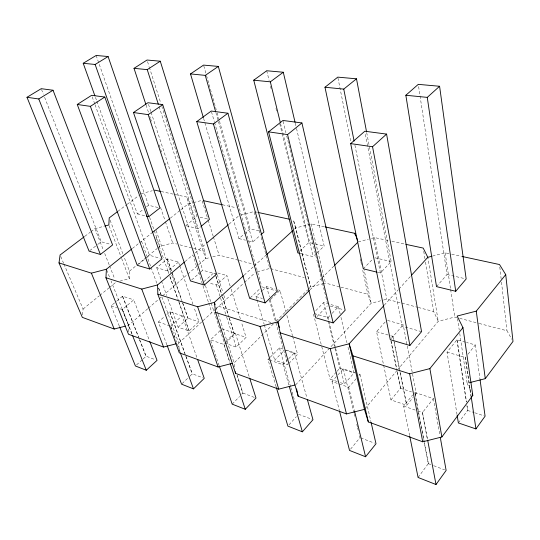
<?xml version="1.0" encoding="UTF-8"?>
<svg xmlns="http://www.w3.org/2000/svg" width="540" height="540" viewBox="0 0 540 540"><rect width="100%" height="100%" fill="white"/><g stroke="black" fill="none" stroke-linecap="round" stroke-linejoin="round"><path stroke-width="0.41" stroke-dasharray="2.7 2.03" d="M128.513 331.803L128.614 325.283L111.031 280.901M119.914 281.138L129.35 278.667L129.472 271.154L123.511 255.488M82.559 314.881L83.079 309.049L64.031 264.256M418.088 477.468L428.294 463.644L424.339 442.935M458.372 422.935L467.613 410.42L466.864 405.439M427.457 439.04L422.483 412.567L433.404 398.567L414.686 392.405L424.183 442.105M468.032 354.186L475.261 344.918L466.493 342.468M385.155 322.009L376.556 331.648L390.96 399.911L406.775 405.311L413.093 397.42M415.199 394.794L416.252 393.478L403.205 324.79L387.551 320.423M409.637 435.638L403.677 406.114L412.594 395.017M457.036 414.605L447.026 352.141L456.928 339.802L465.696 342.245M350.575 449.145L360.011 437.65L358.992 433.337M390.96 399.911L400.491 388.28L397.022 371.054M365 408.713L396.779 370.791M397.319 370.15L438.251 321.3L454.788 317.054L458.865 318.128M356.245 378.682L348.752 387.275L332.019 381.537L337.392 375.516M358.918 375.611L359.991 374.382L358.398 373.862M391.338 338.465L403.205 324.79M436.516 286.619L447.053 274.523L418.284 84.355M340.389 382.637L344.365 383.994L354.058 372.964L347.706 345.971M337.932 374.909L343.305 368.888L355.219 372.816M289.015 424.865L296.298 416.738M337.21 381.55L330.048 379.107L336.535 371.871M337.075 371.27L339.781 368.253L354.058 372.964M384.224 305.222L398.371 289.67M398.939 289.042L410.258 276.601M295.657 384.831L371.156 303.244L382.894 300.213M377.96 272.383L380.403 272.977L391.196 261.569L369.205 145.793M288.927 363.454L297.594 354.341L292.694 336.528M288.11 359.343L282.974 364.716L271.134 360.652M288.684 358.749L294.394 352.775L286.517 350.183M329.819 315.745L328.091 317.554L313.234 313.234L321.536 345.762M332.127 313.335L338.465 306.707L323.649 302.569L314.969 311.459M316.966 316.622L327.301 305.957M363.299 268.819L372.438 259.382M232.18 404.136L239.524 396.556M241.778 394.227L242.912 393.059L237.141 375.421M269.379 300.051L287.766 364.669L274.745 360.221L284.013 350.656M276.136 386.829L267.975 359.573L269.696 357.811M270.27 357.224L279.43 347.848L283.365 349.144M309.98 289.879L321.3 278.613M321.894 278.019L333.808 266.159M234.664 366.923L234.103 362.887L273.267 324.007M276.23 321.064L307.638 289.885M308.232 289.291L310.601 286.943L322.326 283.898M224.303 342.995L236.203 347.058L246.105 337.358L241.367 322.11M301.064 253.692L313.166 256.635L316.643 253.287M317.223 252.727L324.182 246.024L296.21 127.163M182.169 383.596L189.344 376.684M189.938 376.11L192.328 373.802L202.757 377.777M226.058 341.307L234.218 333.437L246.105 337.358M225.133 343.291L235.427 333.356L249.392 377.278M270.641 299.383L273.564 296.568M274.144 296.008L279.983 290.372L286.004 312.235M220.111 330.635L210.411 339.829L223.918 344.459L229.986 362.873M256.736 299.018L256.028 296.602L261.873 291.053M262.46 290.5L266.558 286.625L275.245 289.049M250.27 297.776L260.037 288.569M299.579 251.262L308.894 242.48L314.523 243.783M215.548 309.17L178.72 343.143L177.127 343.555M216.169 308.597L243.918 283M244.539 282.427L255.056 272.727M167.846 298.661L178.119 327.22L189.027 330.946L198.956 321.813L194.042 307.463M244.181 275.13L253.496 266.605M254.117 266.038L265.916 255.245M294.482 229.109L295.724 227.975L311.202 223.911L324.398 226.76M136.593 364.878L142.56 359.464M143.161 358.925L146.144 356.218L155.486 359.775M178.119 327.22L188.048 318.209L198.956 321.813M170.613 326.174L182.142 315.806L197.255 358.553M230.135 285.977L226.888 275.542L216.317 285.053L208.676 282.832M248.717 240.975L252.781 241.96L260.213 235.352M166.894 344.81L158.375 321.982L164.444 316.609M166.867 314.456L169.904 311.769L182.142 315.806M204.086 281.495L214.663 272.126M191.707 279.889L200.293 272.39M200.907 271.85L202.743 270.243L216.601 274.131M203.573 118.321L238.964 238.606L250.128 228.852L259.051 230.924M147.697 308.779L128.614 325.283L126.218 325.91M148.338 308.232L158.51 299.43M159.145 298.877L187.259 274.57M187.886 274.016L205.625 258.68L209.581 257.641M185.105 261.515L192.787 254.975L208.4 302.191M195.284 252.848L205.895 243.824M228.987 224.174L239.267 215.433M119.867 308.772L122.249 309.589L133.744 299.862L149.479 340.726M178.477 262.022L167.9 270.972L156.722 267.725L167.306 258.896L178.477 262.022L179.57 265.207M119.32 326.093L111.119 305.768L116.222 301.516M116.856 300.983L122.6 296.19L133.744 299.862M186.516 225.855L198.254 228.71L200.738 226.645M83.079 309.049L99.205 295.873M99.853 295.346L108.884 287.969M109.532 287.442L115.985 282.17M129.472 271.154L136.573 265.349M137.221 264.823L157.241 248.461M157.889 247.934L159.827 246.355L172.699 242.966L176.708 244.019M138.53 264.249L146.259 257.931M146.907 257.404L149.486 255.299L160.427 258.37M185.733 225.666L196.931 216.513L161.872 106.569M132.415 248.454L138.915 243.257M139.563 242.744L151.942 232.855M170.296 218.201L180.137 210.337M180.792 209.817L188.015 204.046L192.679 202.817M89.721 250.648L97.409 244.721M98.05 244.229L101.25 241.758L110.977 244.492M96.896 101.338L137.376 213.914L143.296 209.351M146.583 206.813L148.554 205.294L158.328 207.562M84.895 236.257L90.261 232.207M90.929 231.701L94.952 228.663L104.207 226.213M117.902 211.329L126.59 204.768M127.258 204.262L138.611 195.689M141.284 193.671L152.273 190.755M193.455 202.608L202.001 200.347L207.947 219.409M240.813 215.021L253.962 211.559L259.983 233.199M212.753 256.81L219.091 255.15L238.653 260.287M358.229 241.853L368.348 239.213M371.466 238.403L374.578 237.587L388.584 240.611M257.243 271.748L269.798 268.468L260.874 236.405M323.102 283.696L325.451 283.088L340.106 286.936M432.533 256.082L445.129 252.808L450.9 254.056M383.677 300.01L386.802 299.201L417.521 307.267M459.743 333.47L467.134 383.265L469.503 382.664M161.177 191.538L187.373 197.195L204.782 251.397L205.625 258.68L188.015 204.046L187.373 197.195M222.392 204.748L236.263 207.745M254.779 211.741L257.249 212.274M391.885 241.319L405.068 244.168M451.724 254.232L461.612 256.365M200.063 217.242L207.88 219.051M315.333 243.972L324.182 246.024M374.969 257.803L391.196 261.569M447.053 274.523L465.365 278.768M137.376 213.914L145.51 215.892M238.964 238.606L245.464 240.185M179.915 244.863L204.782 251.397M239.47 260.503L254.138 264.357M270.601 268.677L304.229 277.513M340.922 287.152L367.794 294.206L371.156 303.244L364.095 269.683M418.331 307.476L433.688 311.513L438.251 321.3L427.808 257.31M459.682 318.337L478.433 323.264M479.25 323.48L506.979 330.764L511.799 339.289M217.721 272.984L226.888 275.542M278.404 289.933L279.983 290.372M261.866 286.841L277.297 291.168M330.23 306.025L343.595 309.778M421.558 331.661L402.044 326.18L365.121 132.881M256.028 296.602L262.352 298.438M376.556 331.648L389.907 335.529M390.697 335.759L393.053 336.44L393.707 339.721M447.026 352.141L465.446 357.494L471.177 396.536M218.639 306.315L273.065 323.17M221.927 328.907L235.427 333.356M284.594 350.055L297.594 354.341M400.491 388.28L411.521 391.919M414.673 392.958L416.252 393.478M467.613 410.42L473.971 412.513M474.761 412.776L484.292 415.921M111.119 305.768L116.681 307.679M158.375 321.982L169.844 325.91M267.975 359.573L270.344 360.382M403.677 406.114L417.002 410.683M417.785 410.954L422.483 412.567M242.912 393.059L254.455 397.46M298.539 414.241L312.208 419.445M360.774 437.933L374.483 443.158M428.294 463.644L432.952 465.419M433.721 465.716L444.582 469.847M467.134 383.265L471.029 391.621M60.743 256.534L63.7 263.486M122.263 309.15L132.118 334.031M106.711 270L109.796 277.79M122.249 309.589L132.111 334.476M41.526 89.471L43.376 94.183M44.604 97.322L101.25 241.758M122.6 296.19L138.497 336.731M139.725 339.849L146.144 356.218M122.587 296.615L139.111 338.728M139.415 339.505L146.144 356.663M94.952 228.663L103.484 250.371M104.706 253.476L109.276 265.106M109.58 265.882L114.764 279.065M109.127 225.767L121.318 257.661M121.622 258.437L129.35 278.667M110.113 220.232L123.215 254.704M158.706 288.09L178.72 343.143L179.057 348.786M141.514 241.184L150.741 266.551M151.025 267.347L156.789 283.196M158.524 287.955L160.826 294.3M170.876 326.484L180.023 351.554M170.897 326.957L171.754 329.312M174.042 335.583L174.616 337.149M179.476 350.474L180.05 352.039M92.212 96.896L94.79 104.024M95.074 104.821L149.486 255.299M169.904 311.769L184.95 353.389M186.084 356.528L192.328 373.802M169.925 312.228L185.551 355.428M185.834 356.211L192.368 374.281M95.472 97.376L96.613 100.548M156.722 267.725L166.705 295.488M167.879 270.574L168.986 273.733M170.1 276.885L178.436 300.55M178.713 301.34L188.993 330.527M156.087 237.344L168.73 273.341M169.844 276.494L177.903 299.383M179.017 302.535L189.027 330.946M156.128 230.519L175.223 284.972M149.587 217.256L154.015 229.838M154.292 230.627L159.827 246.355M96.154 55.465L148.554 205.294M167.306 258.896L181.683 300.024M182.79 303.183L188.048 318.209M167.319 259.281L172.024 272.727M172.3 273.524L182.263 302.002M182.54 302.791L188.075 318.613M160.562 207.475L165.145 220.887M165.416 221.677L172.699 242.966M179.847 266.004L192.949 304.27M210.681 340.619L219.011 365.229M208.663 302.987L211.835 312.593M146.084 105.064L148.709 113.049M149.762 116.242L150.289 117.842M150.552 118.638L151.598 121.838M159.212 144.997L161.582 152.186M165.254 163.37L165.78 164.963M205.403 285.491L210.917 302.258M211.181 303.062L224.039 342.191M223.85 343.946L229.912 362.354M215.926 307.172L218.005 313.538M218.268 314.334L234.103 362.887M148.48 104.321L150.836 111.537M151.099 112.34L202.743 270.243M237.026 375.354L242.987 393.572M159.091 106.589L198.254 228.71M216.263 284.627L226.456 316.413M226.712 317.209L236.203 347.058M147.542 61.628L149.081 66.447M149.337 67.25L160.853 103.363M215.939 276.109L222.284 296.015M222.541 296.811L228.38 315.124M229.392 318.31L234.218 333.437M214.974 273.334L215.737 275.724M215.987 276.521L221.576 294.043M222.595 297.23L228.947 317.142M229.196 317.939L234.279 333.869M217.262 274.631L222.824 292.154M223.837 295.34L225.356 300.119M208.19 220.205L213.145 236.088M213.394 236.885L219.091 255.15M231.134 289.19L240.368 318.897M256.973 299.822L264.08 323.98M264.317 324.783L274.745 360.221M211.498 111.854L214.292 121.574M214.529 122.384L261.63 286.031M279.43 347.848L290.729 387.254M290.844 387.524L298.661 414.794M282.859 364.156L289.042 385.736M203.789 65.907L206.321 74.824M206.557 75.634L216.236 109.681M217.161 112.921L219.233 120.218M219.463 121.028L250.128 228.852M266.558 286.625L269.386 296.696M270.209 299.471L276.925 323.204M215.892 112.583L252.781 241.96M294.394 352.775L306.929 397.953M286.895 315.475L292.464 335.718M332.019 381.537L339.431 410.711M321.746 346.579L330.048 379.107M280.543 123.491L313.166 256.635M327.942 317.061L335.482 347.841M335.63 348.347L344.365 383.994M266.726 70.76L269.136 80.575M270.54 86.299L271.343 89.566M275.96 108.371L276.764 111.645M279.774 123.91L281.981 132.907M282.184 133.724L308.894 242.48M323.649 302.569L339.923 368.752M348.577 386.667L354.314 410.366M283.149 121.284L285.937 132.739M286.726 136.013L327.274 302.913M343.305 368.888L354.044 413.093M354.22 413.681L355.037 417.184M356.805 424.325L357.426 427.005M357.622 427.822L358.418 431.096M311.202 223.911L325.451 283.088M295.245 123.066L296.021 126.347M338.465 306.707L340.2 314.071M340.97 317.345L346.937 342.697M359.991 374.382L370.919 421.706M360.308 258.842L360.835 261.306M361.004 262.13L361.53 264.6M362.745 270.358L367.794 294.206M391.102 341.226L396.556 368.307M397.217 371.588L400.694 388.82M337.939 77.956L350.73 141.413M390.906 340.706L396.86 370.238M374.578 237.587L386.802 299.201M354.935 145.172L380.403 272.977M393.869 340.544L406.775 405.311M392.843 335.907L393.498 339.188M394.153 342.461L399.87 371.149M400.032 371.965L406.566 404.75M414.936 393.032L424.264 441.929M424.427 442.76L428.537 464.306M366.694 132.563L369.05 144.963M422.226 411.899L427.356 439.189M433.404 398.567L439.985 435.74M423.738 251.377L424.967 258.788M425.513 262.082L433.688 311.513M445.129 252.808L450.522 288.684M450.65 289.521L454.788 317.054M457.198 340.355L466.493 401.861M467.12 406.019L467.876 411.001M456.928 339.802L466.358 402.111M457.529 318.533L459.25 330.149M465.17 356.913L470.9 395.935M475.261 344.918L479.945 378.891M499.811 267.064L501.134 278.795M501.505 282.15L506.979 330.764M295.724 227.975L293.47 220.084L310.601 286.943L295.724 227.975"/><path stroke-width="0.81" d="M176.324 343.764L163.559 347.065L128.48 334.247L105.934 277.756L106.407 269.224L131.76 248.974M125.415 326.113L114.21 329.029L82.343 317.378L59.009 262.919L60.089 254.988L84.227 236.763M409.806 436.462L418.088 477.468L436.003 484.535L446.128 470.435L440.282 437.393M457.171 415.436L458.372 422.935L475.936 428.929L485.089 416.185L480.06 379.721M383.656 305.849L349.13 343.805L364.46 409.361L368.341 421.916L422.726 441.788L441.882 436.961L472.804 395.422L462.949 327.632L457.157 316.042L476.26 311.135L505.73 274.617L499.527 264.546L462.436 256.547M470.293 382.462L485.285 378.655L513 341.422L505.73 274.617M339.64 411.521L349.529 450.428L365.58 456.759L376.009 443.738L371.108 422.523M309.386 290.473L277.817 321.894L280.179 332.843L330.224 348.664L349.13 343.805L352.937 355.846L409.651 373.775L429.874 368.618L462.949 327.632M409.88 345.458L421.558 331.661L386.579 134.089L364.804 131.227L350.676 143.613L390.272 339.694L409.88 345.458L372.553 146.745L386.579 134.089M455.733 291.283L466.162 278.957L439.587 86.265L418.284 84.355L405.844 95.256L436.516 286.619L455.733 291.283L427.268 97.382L439.587 86.265M276.379 387.632L287.894 426.114L302.36 431.818L312.971 419.735L307.375 399.566M411.392 275.353L427.808 257.31L431.744 256.284M333.166 322.906L345.168 310.223L301.914 122.958L282.953 120.467L268.549 131.855L315.812 317.804L333.166 322.906L287.557 134.575L301.914 122.958M219.281 366.026L232.18 404.136L245.282 409.3L255.994 398.041L249.649 378.081M334.402 265.572L357.635 242.447M167.184 345.6L181.575 384.17L193.489 388.874L204.248 378.344L197.532 359.343M265.12 302.9L277.297 291.168L227.927 113.231L211.262 111.044L196.756 121.581L249.656 298.357L265.12 302.9L213.428 123.971L196.756 121.581M119.63 326.875L135.405 365.958L146.293 370.258L157.046 360.369L149.783 341.51M243.56 275.697L214.373 302.4L197.64 306.747L157.849 294.172L157.565 284.945L184.464 262.055M266.537 254.678L292.619 230.81M204.343 285.032L216.601 274.131L162.716 104.659L147.953 102.722L133.468 112.522L190.485 280.955L204.343 285.032L148.21 114.635L133.468 112.522M260.827 234.806L263.925 232.052L218.322 66.42L203.56 65.097L190.512 73.919L203.337 117.511M207.144 242.764L228.346 224.721M149.735 268.981L161.993 258.809L104.807 97.045L91.638 95.317L77.254 104.477L137.241 265.302L149.735 268.981L90.389 106.36L77.254 104.477M201.359 226.125L209.446 219.416L160.272 61.209L147.029 60.028L134.008 68.324L145.827 104.261M377.143 272.187L363.299 268.819L324.979 87.244L343.757 89.107L356.488 78.806L366.538 131.733M152.597 232.335L169.634 218.727M324.979 87.244L337.777 77.132L356.488 78.806M100.406 254.475L112.597 244.944L53.035 90.241L41.216 88.688L27 97.288L89.08 251.147L100.406 254.475L38.772 98.969L27 97.288M146.327 216.088L148.763 216.682L159.955 207.941L108.094 56.531L96.154 55.465L83.214 63.288L94.898 95.789M117.234 211.829L109.222 217.883L108.83 224.991L104.976 226.01M213.428 123.971L227.927 113.231M300.254 253.496L297.837 252.909L253.746 80.183L270.338 81.83L283.284 72.245L295.056 122.249M253.746 80.183L266.726 70.76L283.284 72.245M148.21 114.635L162.716 104.659M190.512 73.919L205.281 75.384L218.322 66.42M90.389 106.36L104.807 97.045M134.008 68.324L147.238 69.633L160.272 61.209M38.772 98.969L53.035 90.241M83.214 63.288L95.135 64.469L108.094 56.531M59.009 262.919L91.402 273.159L106.407 269.224M105.934 277.756L141.75 289.076L157.565 284.945M215.15 304.783L214.373 302.4L215.588 312.424L260.064 326.484L277.817 321.894L279.416 327.537M157.849 294.172L179.3 352.823L218.113 367.004L232.504 363.299M215.588 312.424L235.568 373.383L278.728 389.158L294.847 385.034M280.179 332.843L298.195 396.279L346.484 413.924L364.46 409.361M405.844 95.256L427.268 97.382M268.549 131.855L287.557 134.575M350.676 143.613L372.553 146.745M154.629 190.127L160.36 191.363M203.634 200.704L222.392 204.748M258.073 212.45L289.359 219.2M325.222 226.935L354.915 233.347L357.629 240.307M405.891 244.343L423.198 248.076L427.808 257.31M472.095 393.903L472.804 395.422M91.402 273.159L114.21 329.029M132.422 335.252L146.293 370.258M141.75 289.076L163.559 347.065M180.333 352.823L193.489 388.874M95.135 64.469L148.763 216.682M197.64 306.747L218.113 367.004M230.249 363.67L245.282 409.3M147.238 69.633L158.315 104.18M260.064 326.484L278.728 389.158M289.278 386.546L302.36 431.818M205.281 75.384L215.656 111.773M330.224 348.664L346.484 413.924M270.338 81.83L280.348 122.675M354.496 410.981L365.58 456.759M352.937 355.846L368.341 421.916M296.561 388.915L298.195 396.279M354.915 233.347L355.259 234.988M343.757 89.107L354.112 141.055M409.651 373.775L422.726 441.788M427.768 440.694L436.003 484.535M429.874 368.618L441.882 436.961M471.177 396.536L475.936 428.929M235.339 371.77L235.568 373.383M476.26 311.135L485.285 378.655"/></g></svg>
